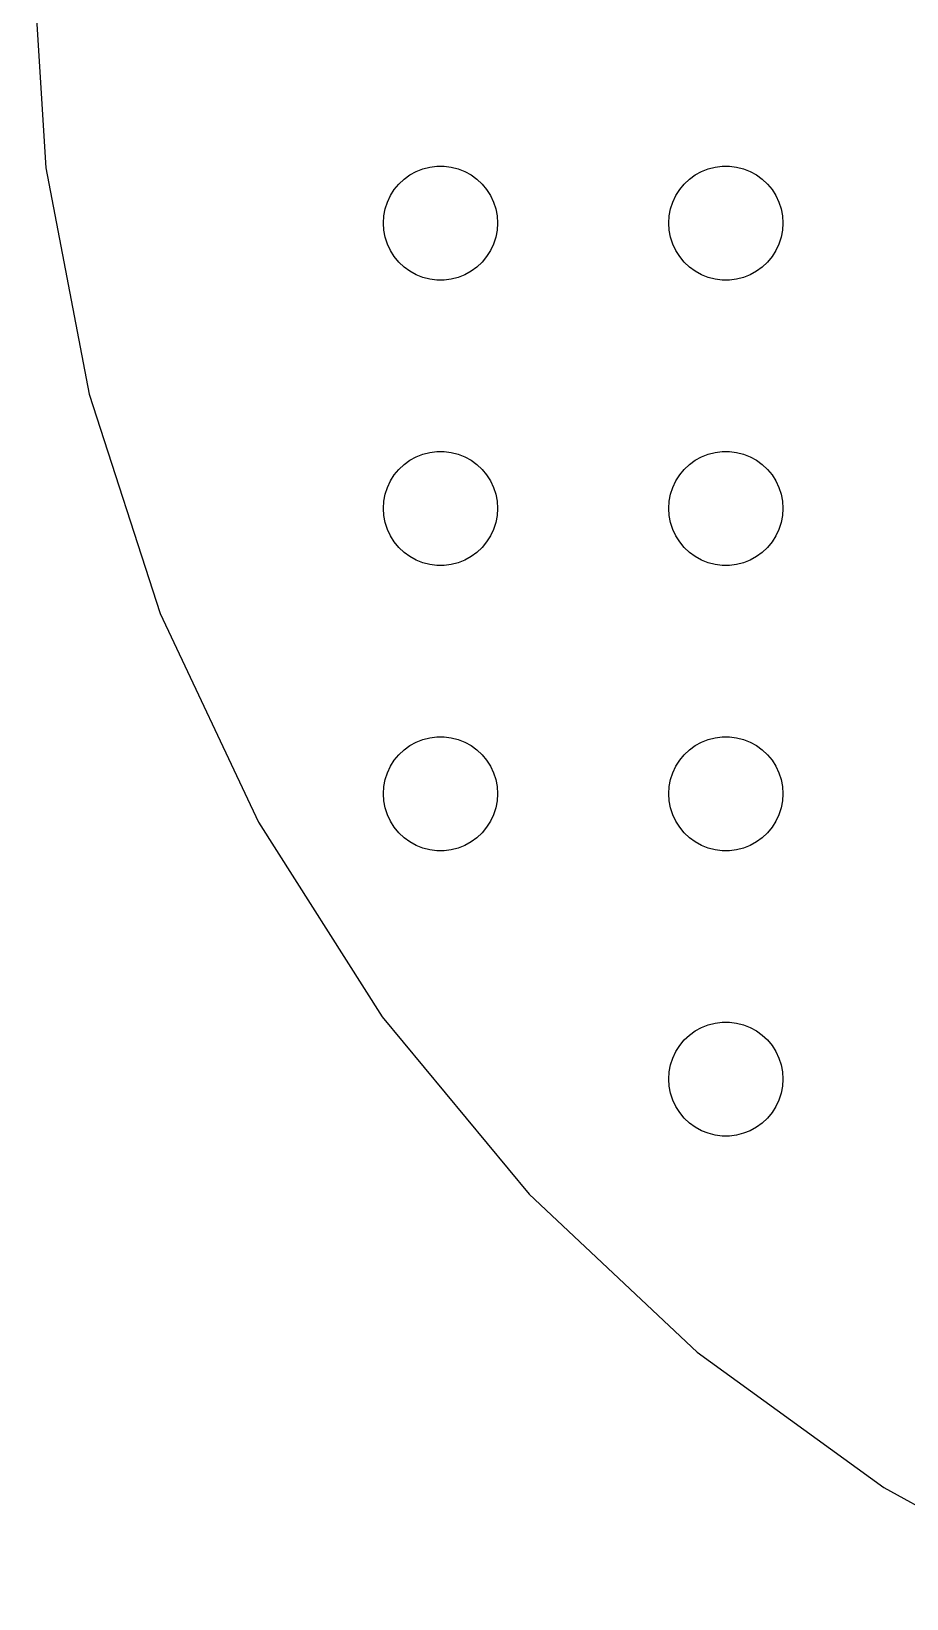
# Model space of a CAD drawing. Header units: metres. Extents: x -96 to 96, y -96 to 96.
# Drawn here: x -96.5 to -50.5, y -87.3 to -4.9 of the extents above; entities that cross this region are included whole.
import ezdxf

# ---------------------------------------------------------------- set-up
doc = ezdxf.new("R2010")
doc.units = ezdxf.units.M

msp = doc.modelspace()

# ---------------------------------------------------------------- linework, layer by layer
for p, q in [((-96.5, 0), (-95.7391, -12.0947)), ((-95.7391, -12.0947), (-93.4683, -23.9986)), ((-76.6075, -12.467), (-76.2773, -12.2855)), ((-76.2773, -12.2855), (-75.927, -12.1468)), ((-75.927, -12.1468), (-75.5621, -12.0531)), ((-75.5621, -12.0531), (-75.1884, -12.0059)), ((-75.1884, -12.0059), (-74.8116, -12.0059)), ((-74.8116, -12.0059), (-74.4379, -12.0531)), ((-74.4379, -12.0531), (-74.073, -12.1468)), ((-74.073, -12.1468), (-73.7227, -12.2855)), ((-73.7227, -12.2855), (-73.3925, -12.467)), ((-61.6075, -12.467), (-61.2773, -12.2855)), ((-61.2773, -12.2855), (-60.927, -12.1468)), ((-60.927, -12.1468), (-60.5621, -12.0531)), ((-60.5621, -12.0531), (-60.1884, -12.0059)), ((-60.1884, -12.0059), (-59.8116, -12.0059)), ((-59.8116, -12.0059), (-59.4379, -12.0531)), ((-59.4379, -12.0531), (-59.0729, -12.1468)), ((-59.0729, -12.1468), (-58.7227, -12.2855)), ((-58.7227, -12.2855), (-58.3925, -12.467)), ((-77.427, -13.2366), (-77.1869, -12.9464)), ((-77.1869, -12.9464), (-76.9123, -12.6884)), ((-76.9123, -12.6884), (-76.6075, -12.467)), ((-73.3925, -12.467), (-73.0877, -12.6884)), ((-73.0877, -12.6884), (-72.8131, -12.9464)), ((-72.8131, -12.9464), (-72.573, -13.2366)), ((-62.427, -13.2366), (-62.1869, -12.9464)), ((-62.1869, -12.9464), (-61.9123, -12.6884)), ((-61.9123, -12.6884), (-61.6075, -12.467)), ((-58.3925, -12.467), (-58.0877, -12.6884)), ((-58.0877, -12.6884), (-57.8131, -12.9464)), ((-57.8131, -12.9464), (-57.5729, -13.2366)), ((-77.9057, -14.2539), (-77.7893, -13.8956)), ((-77.7893, -13.8956), (-77.6289, -13.5547)), ((-77.6289, -13.5547), (-77.427, -13.2366)), ((-72.573, -13.2366), (-72.3711, -13.5547)), ((-72.3711, -13.5547), (-72.2107, -13.8956)), ((-72.2107, -13.8956), (-72.0943, -14.2539)), ((-62.9057, -14.2539), (-62.7893, -13.8956)), ((-62.7893, -13.8956), (-62.6289, -13.5547)), ((-62.6289, -13.5547), (-62.427, -13.2366)), ((-57.5729, -13.2366), (-57.3711, -13.5547)), ((-57.3711, -13.5547), (-57.2107, -13.8956)), ((-57.2107, -13.8956), (-57.0942, -14.2539)), ((-78, -15), (-77.9763, -14.624)), ((-77.9763, -14.624), (-77.9057, -14.2539)), ((-72.0943, -14.2539), (-72.0237, -14.624)), ((-72.0237, -14.624), (-72, -15)), ((-63, -15), (-62.9763, -14.624)), ((-62.9763, -14.624), (-62.9057, -14.2539)), ((-57.0942, -14.2539), (-57.0237, -14.624)), ((-57.0237, -14.624), (-57, -15)), ((-77.9763, -15.376), (-78, -15)), ((-77.9057, -15.7461), (-77.9763, -15.376)), ((-72.0237, -15.376), (-72.0943, -15.7461)), ((-72, -15), (-72.0237, -15.376)), ((-62.9763, -15.376), (-63, -15)), ((-62.9057, -15.7461), (-62.9763, -15.376)), ((-57.0237, -15.376), (-57.0942, -15.7461)), ((-57, -15), (-57.0237, -15.376)), ((-77.7893, -16.1044), (-77.9057, -15.7461)), ((-77.6289, -16.4453), (-77.7893, -16.1044)), ((-77.427, -16.7634), (-77.6289, -16.4453)), ((-72.3711, -16.4453), (-72.573, -16.7634)), ((-72.2107, -16.1044), (-72.3711, -16.4453)), ((-72.0943, -15.7461), (-72.2107, -16.1044)), ((-62.7893, -16.1044), (-62.9057, -15.7461)), ((-62.6289, -16.4453), (-62.7893, -16.1044)), ((-62.427, -16.7634), (-62.6289, -16.4453)), ((-57.3711, -16.4453), (-57.5729, -16.7634)), ((-57.2107, -16.1044), (-57.3711, -16.4453)), ((-57.0942, -15.7461), (-57.2107, -16.1044)), ((-77.1869, -17.0536), (-77.427, -16.7634)), ((-76.9123, -17.3115), (-77.1869, -17.0536)), ((-72.8131, -17.0536), (-73.0877, -17.3115)), ((-72.573, -16.7634), (-72.8131, -17.0536)), ((-62.1869, -17.0536), (-62.427, -16.7634)), ((-61.9123, -17.3115), (-62.1869, -17.0536)), ((-57.8131, -17.0536), (-58.0877, -17.3115)), ((-57.5729, -16.7634), (-57.8131, -17.0536)), ((-76.6075, -17.533), (-76.9123, -17.3115)), ((-76.2773, -17.7145), (-76.6075, -17.533)), ((-75.927, -17.8532), (-76.2773, -17.7145)), ((-75.5621, -17.9469), (-75.927, -17.8532)), ((-75.1884, -17.9941), (-75.5621, -17.9469)), ((-74.8116, -17.9941), (-75.1884, -17.9941)), ((-74.4379, -17.9469), (-74.8116, -17.9941)), ((-74.073, -17.8532), (-74.4379, -17.9469)), ((-73.7227, -17.7145), (-74.073, -17.8532)), ((-73.3925, -17.533), (-73.7227, -17.7145)), ((-73.0877, -17.3115), (-73.3925, -17.533)), ((-61.6075, -17.533), (-61.9123, -17.3115)), ((-61.2773, -17.7145), (-61.6075, -17.533)), ((-60.927, -17.8532), (-61.2773, -17.7145)), ((-60.5621, -17.9469), (-60.927, -17.8532)), ((-60.1884, -17.9941), (-60.5621, -17.9469)), ((-59.8116, -17.9941), (-60.1884, -17.9941)), ((-59.4379, -17.9469), (-59.8116, -17.9941)), ((-59.0729, -17.8532), (-59.4379, -17.9469)), ((-58.7227, -17.7145), (-59.0729, -17.8532)), ((-58.3925, -17.533), (-58.7227, -17.7145)), ((-58.0877, -17.3115), (-58.3925, -17.533)), ((-93.4683, -23.9986), (-89.7234, -35.524)), ((-76.2773, -27.2855), (-75.927, -27.1468)), ((-75.927, -27.1468), (-75.5621, -27.0531)), ((-75.5621, -27.0531), (-75.1884, -27.0059)), ((-75.1884, -27.0059), (-74.8116, -27.0059)), ((-74.8116, -27.0059), (-74.4379, -27.0531)), ((-74.4379, -27.0531), (-74.073, -27.1468)), ((-74.073, -27.1468), (-73.7227, -27.2855)), ((-61.2773, -27.2855), (-60.927, -27.1468)), ((-60.927, -27.1468), (-60.5621, -27.0531)), ((-60.5621, -27.0531), (-60.1884, -27.0059)), ((-60.1884, -27.0059), (-59.8116, -27.0059)), ((-59.8116, -27.0059), (-59.4379, -27.0531)), ((-59.4379, -27.0531), (-59.0729, -27.1468)), ((-59.0729, -27.1468), (-58.7227, -27.2855)), ((-77.427, -28.2366), (-77.1869, -27.9464)), ((-77.1869, -27.9464), (-76.9123, -27.6884)), ((-76.9123, -27.6884), (-76.6075, -27.467)), ((-76.6075, -27.467), (-76.2773, -27.2855)), ((-73.7227, -27.2855), (-73.3925, -27.467)), ((-73.3925, -27.467), (-73.0877, -27.6884)), ((-73.0877, -27.6884), (-72.8131, -27.9464)), ((-72.8131, -27.9464), (-72.573, -28.2366)), ((-62.427, -28.2366), (-62.1869, -27.9464)), ((-62.1869, -27.9464), (-61.9123, -27.6884)), ((-61.9123, -27.6884), (-61.6075, -27.467)), ((-61.6075, -27.467), (-61.2773, -27.2855)), ((-58.7227, -27.2855), (-58.3925, -27.467)), ((-58.3925, -27.467), (-58.0877, -27.6884)), ((-58.0877, -27.6884), (-57.8131, -27.9464)), ((-57.8131, -27.9464), (-57.5729, -28.2366)), ((-77.7893, -28.8956), (-77.6289, -28.5547)), ((-77.6289, -28.5547), (-77.427, -28.2366)), ((-72.573, -28.2366), (-72.3711, -28.5547)), ((-72.3711, -28.5547), (-72.2107, -28.8956)), ((-62.7893, -28.8956), (-62.6289, -28.5547)), ((-62.6289, -28.5547), (-62.427, -28.2366)), ((-57.5729, -28.2366), (-57.3711, -28.5547)), ((-57.3711, -28.5547), (-57.2107, -28.8956)), ((-78, -30), (-77.9763, -29.624)), ((-77.9763, -29.624), (-77.9057, -29.2539)), ((-77.9057, -29.2539), (-77.7893, -28.8956)), ((-72.2107, -28.8956), (-72.0943, -29.2539)), ((-72.0943, -29.2539), (-72.0237, -29.624)), ((-72.0237, -29.624), (-72, -30)), ((-63, -30), (-62.9763, -29.624)), ((-62.9763, -29.624), (-62.9057, -29.2539)), ((-62.9057, -29.2539), (-62.7893, -28.8956)), ((-57.2107, -28.8956), (-57.0942, -29.2539)), ((-57.0942, -29.2539), (-57.0237, -29.624)), ((-57.0237, -29.624), (-57, -30)), ((-77.9763, -30.376), (-78, -30)), ((-77.9057, -30.7461), (-77.9763, -30.376)), ((-72.0237, -30.376), (-72.0943, -30.7461)), ((-72, -30), (-72.0237, -30.376)), ((-62.9763, -30.376), (-63, -30)), ((-62.9057, -30.7461), (-62.9763, -30.376)), ((-57.0237, -30.376), (-57.0942, -30.7461)), ((-57, -30), (-57.0237, -30.376)), ((-77.7893, -31.1044), (-77.9057, -30.7461)), ((-77.6289, -31.4453), (-77.7893, -31.1044)), ((-72.2107, -31.1044), (-72.3711, -31.4453)), ((-72.0943, -30.7461), (-72.2107, -31.1044)), ((-62.7893, -31.1044), (-62.9057, -30.7461)), ((-62.6289, -31.4453), (-62.7893, -31.1044)), ((-57.2107, -31.1044), (-57.3711, -31.4453)), ((-57.0942, -30.7461), (-57.2107, -31.1044)), ((-77.427, -31.7634), (-77.6289, -31.4453)), ((-77.1869, -32.0536), (-77.427, -31.7634)), ((-76.9123, -32.3115), (-77.1869, -32.0536)), ((-72.8131, -32.0536), (-73.0877, -32.3115)), ((-72.573, -31.7634), (-72.8131, -32.0536)), ((-72.3711, -31.4453), (-72.573, -31.7634)), ((-62.427, -31.7634), (-62.6289, -31.4453)), ((-62.1869, -32.0536), (-62.427, -31.7634)), ((-61.9123, -32.3115), (-62.1869, -32.0536)), ((-57.8131, -32.0536), (-58.0877, -32.3115)), ((-57.5729, -31.7634), (-57.8131, -32.0536)), ((-57.3711, -31.4453), (-57.5729, -31.7634)), ((-76.6075, -32.533), (-76.9123, -32.3115)), ((-76.2773, -32.7145), (-76.6075, -32.533)), ((-75.927, -32.8532), (-76.2773, -32.7145)), ((-75.5621, -32.9469), (-75.927, -32.8532)), ((-75.1884, -32.9941), (-75.5621, -32.9469)), ((-74.4379, -32.9469), (-74.8116, -32.9941)), ((-74.073, -32.8532), (-74.4379, -32.9469)), ((-73.7227, -32.7145), (-74.073, -32.8532)), ((-73.3925, -32.533), (-73.7227, -32.7145)), ((-73.0877, -32.3115), (-73.3925, -32.533)), ((-61.6075, -32.533), (-61.9123, -32.3115)), ((-61.2773, -32.7145), (-61.6075, -32.533)), ((-60.927, -32.8532), (-61.2773, -32.7145)), ((-60.5621, -32.9469), (-60.927, -32.8532)), ((-60.1884, -32.9941), (-60.5621, -32.9469)), ((-59.4379, -32.9469), (-59.8116, -32.9941)), ((-59.0729, -32.8532), (-59.4379, -32.9469)), ((-58.7227, -32.7145), (-59.0729, -32.8532)), ((-58.3925, -32.533), (-58.7227, -32.7145)), ((-58.0877, -32.3115), (-58.3925, -32.533)), ((-74.8116, -32.9941), (-75.1884, -32.9941)), ((-59.8116, -32.9941), (-60.1884, -32.9941)), ((-89.7234, -35.524), (-84.5636, -46.4892)), ((-75.5621, -42.0531), (-75.1884, -42.0059)), ((-75.1884, -42.0059), (-74.8116, -42.0059)), ((-74.8116, -42.0059), (-74.4379, -42.0531)), ((-60.5621, -42.0531), (-60.1884, -42.0059)), ((-60.1884, -42.0059), (-59.8116, -42.0059)), ((-59.8116, -42.0059), (-59.4379, -42.0531)), ((-77.1869, -42.9464), (-76.9123, -42.6885)), ((-76.9123, -42.6885), (-76.6075, -42.467)), ((-76.6075, -42.467), (-76.2773, -42.2855)), ((-76.2773, -42.2855), (-75.927, -42.1468)), ((-75.927, -42.1468), (-75.5621, -42.0531)), ((-74.4379, -42.0531), (-74.073, -42.1468)), ((-74.073, -42.1468), (-73.7227, -42.2855)), ((-73.7227, -42.2855), (-73.3925, -42.467)), ((-73.3925, -42.467), (-73.0877, -42.6885)), ((-73.0877, -42.6885), (-72.8131, -42.9464)), ((-62.1869, -42.9464), (-61.9123, -42.6885)), ((-61.9123, -42.6885), (-61.6075, -42.467)), ((-61.6075, -42.467), (-61.2773, -42.2855)), ((-61.2773, -42.2855), (-60.927, -42.1468)), ((-60.927, -42.1468), (-60.5621, -42.0531)), ((-59.4379, -42.0531), (-59.0729, -42.1468)), ((-59.0729, -42.1468), (-58.7227, -42.2855)), ((-58.7227, -42.2855), (-58.3925, -42.467)), ((-58.3925, -42.467), (-58.0877, -42.6885)), ((-58.0877, -42.6885), (-57.8131, -42.9464)), ((-77.7893, -43.8956), (-77.6289, -43.5547)), ((-77.6289, -43.5547), (-77.427, -43.2366)), ((-77.427, -43.2366), (-77.1869, -42.9464)), ((-72.8131, -42.9464), (-72.573, -43.2366)), ((-72.573, -43.2366), (-72.3711, -43.5547)), ((-72.3711, -43.5547), (-72.2107, -43.8956)), ((-62.7893, -43.8956), (-62.6289, -43.5547)), ((-62.6289, -43.5547), (-62.427, -43.2366)), ((-62.427, -43.2366), (-62.1869, -42.9464)), ((-57.8131, -42.9464), (-57.5729, -43.2366)), ((-57.5729, -43.2366), (-57.3711, -43.5547)), ((-57.3711, -43.5547), (-57.2107, -43.8956)), ((-77.9763, -44.624), (-77.9057, -44.2539)), ((-77.9057, -44.2539), (-77.7893, -43.8956)), ((-72.2107, -43.8956), (-72.0943, -44.2539)), ((-72.0943, -44.2539), (-72.0237, -44.624)), ((-62.9763, -44.624), (-62.9057, -44.2539)), ((-62.9057, -44.2539), (-62.7893, -43.8956)), ((-57.2107, -43.8956), (-57.0942, -44.2539)), ((-57.0942, -44.2539), (-57.0237, -44.624)), ((-78, -45), (-77.9763, -44.624)), ((-77.9763, -45.376), (-78, -45)), ((-72.0237, -44.624), (-72, -45)), ((-72, -45), (-72.0237, -45.376)), ((-63, -45), (-62.9763, -44.624)), ((-62.9763, -45.376), (-63, -45)), ((-57.0237, -44.624), (-57, -45)), ((-57, -45), (-57.0237, -45.376)), ((-77.9057, -45.7461), (-77.9763, -45.376)), ((-77.7893, -46.1044), (-77.9057, -45.7461)), ((-77.6289, -46.4453), (-77.7893, -46.1044)), ((-72.2107, -46.1044), (-72.3711, -46.4453)), ((-72.0943, -45.7461), (-72.2107, -46.1044)), ((-72.0237, -45.376), (-72.0943, -45.7461)), ((-62.9057, -45.7461), (-62.9763, -45.376)), ((-62.7893, -46.1044), (-62.9057, -45.7461)), ((-62.6289, -46.4453), (-62.7893, -46.1044)), ((-57.2107, -46.1044), (-57.3711, -46.4453)), ((-57.0942, -45.7461), (-57.2107, -46.1044)), ((-57.0237, -45.376), (-57.0942, -45.7461)), ((-84.5636, -46.4892), (-78.0701, -56.7213)), ((-77.427, -46.7634), (-77.6289, -46.4453)), ((-77.1869, -47.0536), (-77.427, -46.7634)), ((-72.573, -46.7634), (-72.8131, -47.0536)), ((-72.3711, -46.4453), (-72.573, -46.7634)), ((-62.427, -46.7634), (-62.6289, -46.4453)), ((-62.1869, -47.0536), (-62.427, -46.7634)), ((-57.5729, -46.7634), (-57.8131, -47.0536)), ((-57.3711, -46.4453), (-57.5729, -46.7634)), ((-76.9123, -47.3115), (-77.1869, -47.0536)), ((-76.6075, -47.533), (-76.9123, -47.3115)), ((-76.2773, -47.7145), (-76.6075, -47.533)), ((-75.927, -47.8532), (-76.2773, -47.7145)), ((-73.7227, -47.7145), (-74.073, -47.8532)), ((-73.3925, -47.533), (-73.7227, -47.7145)), ((-73.0877, -47.3115), (-73.3925, -47.533)), ((-72.8131, -47.0536), (-73.0877, -47.3115)), ((-61.9123, -47.3115), (-62.1869, -47.0536)), ((-61.6075, -47.533), (-61.9123, -47.3115)), ((-61.2773, -47.7145), (-61.6075, -47.533)), ((-60.927, -47.8532), (-61.2773, -47.7145)), ((-58.7227, -47.7145), (-59.0729, -47.8532)), ((-58.3925, -47.533), (-58.7227, -47.7145)), ((-58.0877, -47.3115), (-58.3925, -47.533)), ((-57.8131, -47.0536), (-58.0877, -47.3115)), ((-75.5621, -47.9469), (-75.927, -47.8532)), ((-75.1884, -47.9941), (-75.5621, -47.9469)), ((-74.8116, -47.9941), (-75.1884, -47.9941)), ((-74.4379, -47.9469), (-74.8116, -47.9941)), ((-74.073, -47.8532), (-74.4379, -47.9469)), ((-60.5621, -47.9469), (-60.927, -47.8532)), ((-60.1884, -47.9941), (-60.5621, -47.9469)), ((-59.8116, -47.9941), (-60.1884, -47.9941)), ((-59.4379, -47.9469), (-59.8116, -47.9941)), ((-59.0729, -47.8532), (-59.4379, -47.9469)), ((-78.0701, -56.7213), (-70.3455, -66.0588)), ((-61.9123, -57.6885), (-61.6075, -57.467)), ((-61.6075, -57.467), (-61.2773, -57.2855)), ((-61.2773, -57.2855), (-60.927, -57.1468)), ((-60.927, -57.1468), (-60.5621, -57.0531)), ((-60.5621, -57.0531), (-60.1884, -57.0059)), ((-60.1884, -57.0059), (-59.8116, -57.0059)), ((-59.8116, -57.0059), (-59.4379, -57.0531)), ((-59.4379, -57.0531), (-59.0729, -57.1468)), ((-59.0729, -57.1468), (-58.7227, -57.2855)), ((-58.7227, -57.2855), (-58.3925, -57.467)), ((-58.3925, -57.467), (-58.0877, -57.6885)), ((-62.6289, -58.5547), (-62.427, -58.2366)), ((-62.427, -58.2366), (-62.1869, -57.9464)), ((-62.1869, -57.9464), (-61.9123, -57.6885)), ((-58.0877, -57.6885), (-57.8131, -57.9464)), ((-57.8131, -57.9464), (-57.5729, -58.2366)), ((-57.5729, -58.2366), (-57.3711, -58.5547)), ((-62.9763, -59.624), (-62.9057, -59.2539)), ((-62.9057, -59.2539), (-62.7893, -58.8956)), ((-62.7893, -58.8956), (-62.6289, -58.5547)), ((-57.3711, -58.5547), (-57.2107, -58.8956)), ((-57.2107, -58.8956), (-57.0942, -59.2539)), ((-57.0942, -59.2539), (-57.0237, -59.624)), ((-63, -60), (-62.9763, -59.624)), ((-62.9763, -60.376), (-63, -60)), ((-57.0237, -59.624), (-57, -60)), ((-57, -60), (-57.0237, -60.376)), ((-62.9057, -60.7461), (-62.9763, -60.376)), ((-62.7893, -61.1044), (-62.9057, -60.7461)), ((-57.0942, -60.7461), (-57.2107, -61.1044)), ((-57.0237, -60.376), (-57.0942, -60.7461)), ((-62.6289, -61.4453), (-62.7893, -61.1044)), ((-62.427, -61.7634), (-62.6289, -61.4453)), ((-62.1869, -62.0536), (-62.427, -61.7634)), ((-57.5729, -61.7634), (-57.8131, -62.0536)), ((-57.3711, -61.4453), (-57.5729, -61.7634)), ((-57.2107, -61.1044), (-57.3711, -61.4453)), ((-61.9123, -62.3115), (-62.1869, -62.0536)), ((-61.6075, -62.533), (-61.9123, -62.3115)), ((-61.2773, -62.7145), (-61.6075, -62.533)), ((-58.3925, -62.533), (-58.7227, -62.7145)), ((-58.0877, -62.3115), (-58.3925, -62.533)), ((-57.8131, -62.0536), (-58.0877, -62.3115)), ((-60.927, -62.8532), (-61.2773, -62.7145)), ((-60.5621, -62.9469), (-60.927, -62.8532)), ((-60.1884, -62.9941), (-60.5621, -62.9469)), ((-59.8116, -62.9941), (-60.1884, -62.9941)), ((-59.4379, -62.9469), (-59.8116, -62.9941)), ((-59.0729, -62.8532), (-59.4379, -62.9469)), ((-58.7227, -62.7145), (-59.0729, -62.8532)), ((-70.3455, -66.0588), (-61.5114, -74.3545)), ((-61.5114, -74.3545), (-51.7073, -81.4776)), ((-51.7073, -81.4776), (-41.0877, -87.3158))]:
    msp.add_line(p, q)

doc.saveas('drawing.dxf')
